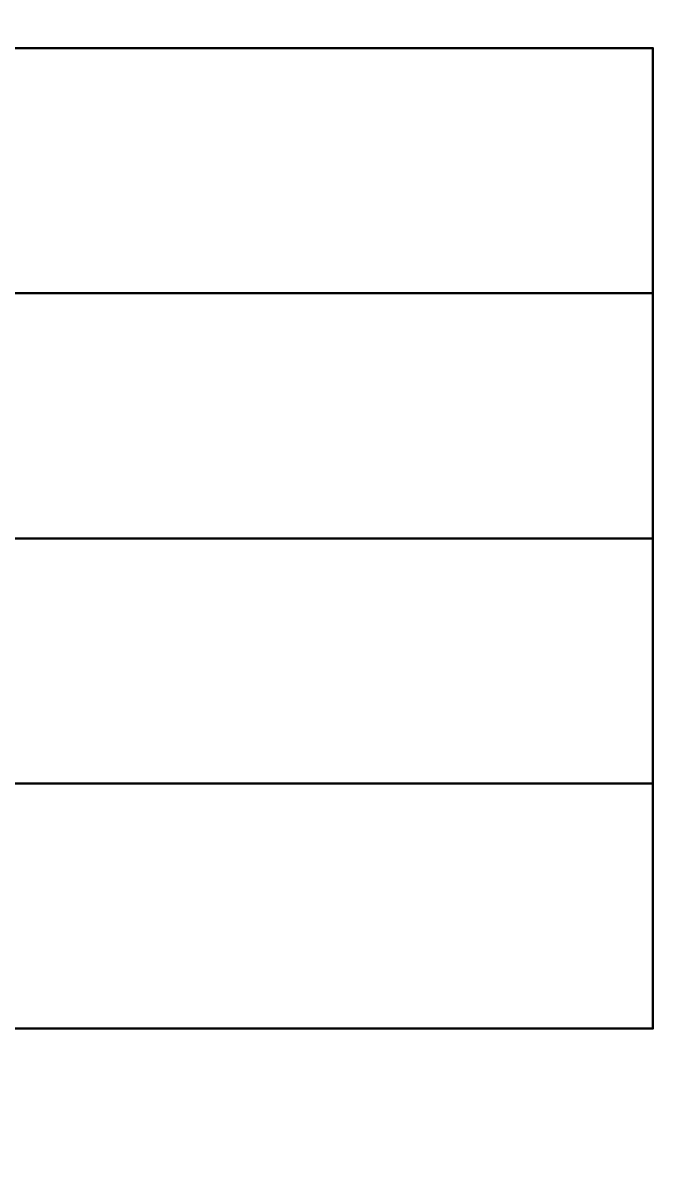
# Model space of a CAD drawing. Header units: millimetres. Extents: x -164500 to 426394, y -23753 to 102118.
# Drawn here: x 275203 to 280343, y 12224 to 21623 of the extents above; entities that cross this region are included whole.
import ezdxf
from ezdxf import colors
from ezdxf.entities.mleader import LeaderData, LeaderLine
from ezdxf.math import Vec2, Vec3

# ---------------------------------------------------------------- set-up
doc = ezdxf.new("R2010")
doc.units = ezdxf.units.MM
doc.layers.add('5.3) Линолем обрезка', color=100, linetype='Continuous', lineweight=30)
doc.layers.add('9.1) Рулон', color=30, linetype='Continuous', lineweight=30)
doc.styles.add('СПДС', font='ГОСТ тип А.ttf', dxfattribs={"width": 0.9})

msp = doc.modelspace()

# ---------------------------------------------------------------- linework, layer by layer
at = {"layer": '5.3) Линолем обрезка'}
for points in [[(259843.123, 19418.059), (280343.123, 19418.059), (280343.123, 21418.059), (259843.123, 21418.059)], [(259843.123, 19418.059), (280343.123, 19418.059), (280343.123, 21418.059), (259843.123, 21418.059)], [(259843.123, 17418.059), (280343.123, 17418.059), (280343.123, 19418.059), (259843.123, 19418.059)], [(259843.123, 15418.059), (280343.123, 15418.059), (280343.123, 17418.059), (259843.123, 17418.059)], [(259843.123, 13418.059), (280343.123, 13418.059), (280343.123, 15418.059), (259843.123, 15418.059)]]:
    msp.add_lwpolyline(points, close=True, dxfattribs=at)

# ---------------------------------------------------------------- leaders
at = {"layer": '9.1) Рулон', "color": 250, "lineweight": 30}
ml = msp.add_multileader_mtext('Standard', dxfattribs=at)
ml.set_content('Линолеум, ширина рулона 2 м, \\PДлина рулона 20,5 м = одна полоса 20,22 м + обрезок 0,28 м.\\PК закупке 2 рулонов (82,0 м2)   ', color=250, style='СПДС')
ml.set_leader_properties()
ml.build(insert=Vec2(0, 0))
ml.multileader.update_dxf_attribs({"arrow_head_size": 400})
ctx = ml.context
ctx.base_point, ctx.char_height, ctx.arrow_head_size, ctx.plane_origin = Vec3(260188.04, 25965.989), 700, 400, Vec3(274914.882, 24460.923)
notes = []
notes.append((ctx, [(1, (1, 1, 0), (260180.04, 25965.989), (1, 0), 8, [(0, [(260040.424, 20211.09)], 0, [])])]))
ctx.mtext.insert, ctx.mtext.flow_direction = Vec3(260190.04, 26420.989), 5
for ctx, leaders in notes:
    for number, flags, end, landing, length, lines in leaders:
        leader = LeaderData()
        leader.index, (leader.has_last_leader_line, leader.has_dogleg_vector, leader.attachment_direction) = number, flags
        leader.last_leader_point, leader.dogleg_vector, leader.dogleg_length = Vec3(end), Vec3(landing), length
        for number, points, colour, breaks in lines:
            line = LeaderLine()
            line.index, line.vertices, line.color, line.breaks = number, Vec3.list(points), colors.encode_raw_color(colour), breaks
            leader.lines.append(line)
        ctx.leaders.append(leader)

doc.saveas('drawing.dxf')
